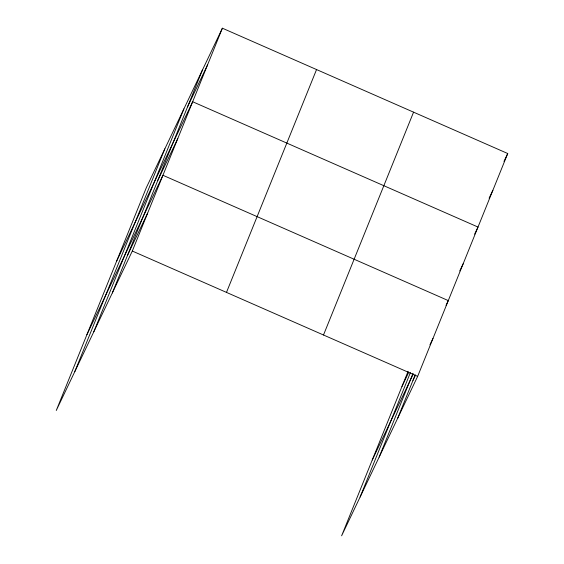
<?xml version="1.0" encoding="UTF-8"?>
<svg xmlns="http://www.w3.org/2000/svg" width="564" height="564" viewBox="0 0 564 564"><rect width="100%" height="100%" fill="white"/><g stroke="black" fill="none" stroke-linecap="round" stroke-linejoin="round"><path stroke-width="0.85" d="M74.765 371.697L164.836 148.854M93.821 331.738L183.899 108.894M112.321 292.956L202.398 70.112M222.385 28.2L146.337 187.643L56.266 410.479L132.314 251.043L222.385 28.2L507.734 153.521L417.663 376.357L341.615 535.8L408.103 371.309M226.481 292.399L316.552 69.555M323.496 335.002L413.567 112.165M360.114 497.018L410.444 372.494M379.17 457.059L413.024 373.297M397.669 418.276L415.259 374.75M187.537 106.885L207.524 64.966M116.614 261.174L192.662 101.739L478.011 227.059L474.613 234.173M157.807 180.417L177.801 138.504M86.891 334.713L162.94 175.277L448.288 300.591L446.025 305.336M127.633 255.069L147.627 213.157M503.962 161.424L507.734 153.521M489.101 198.197L492.873 190.287M401.963 386.495L408.759 372.247M459.752 270.946L463.15 263.825M372.24 460.034L413.193 374.165M412.982 380.39L415.245 375.645M429.958 344.801L432.976 338.478M132.314 251.043L417.663 376.357"/></g></svg>
